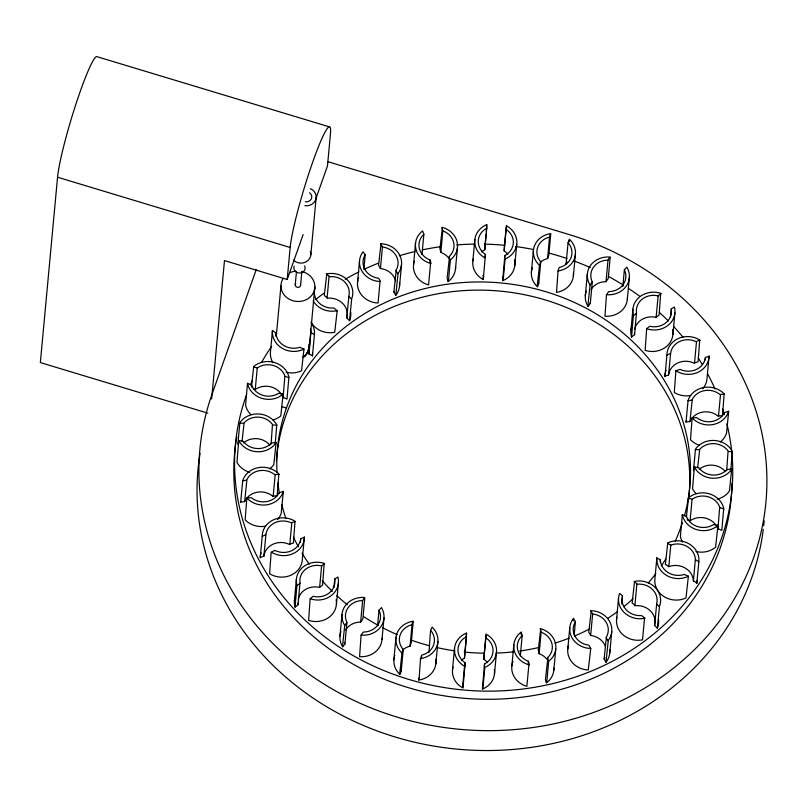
<?xml version="1.0" encoding="UTF-8"?>
<svg xmlns="http://www.w3.org/2000/svg" width="807" height="807" viewBox="0 0 807 807"><rect width="100%" height="100%" fill="white"/><g stroke="black" fill="none" stroke-linecap="round" stroke-linejoin="round"><path stroke-width="1.21" d="M462.986 687.978L465.155 662.809L464.58 662.406A17.552 15.716 5.3 0 1 465.841 636.995L466.456 636.662L466.184 633.172A21.083 18.884 5.3 0 0 454.462 649.07A21.083 18.884 5.3 0 0 464.55 666.239L462.552 687.756A21.083 18.884 5.3 0 1 453.009 667.066M461.271 660.308A17.552 15.716 5.3 0 1 463.843 658.502L464.459 658.169L466.638 633.001M473.305 258.664A21.083 18.884 5.3 0 0 482.838 279.343L483.454 275.903L482.868 275.51M481.567 251.905A17.552 15.716 5.3 0 1 484.139 250.099L484.755 249.767L486.046 234.151M464.973 666.471L465.155 662.809M486.752 228.26L486.127 228.593A17.552 15.716 5.3 0 0 484.866 254.003L485.451 254.397L484.836 257.837A21.083 18.884 5.3 0 1 474.748 240.668A21.083 18.884 5.3 0 1 486.48 224.77L486.752 228.26L484.755 249.767M482.374 689.107L484.553 663.929L485.168 663.606A17.552 15.716 5.3 0 0 486.439 638.196L485.854 637.792L486.47 634.352A21.083 18.884 5.3 0 1 496.557 651.521A21.083 18.884 5.3 0 1 484.825 667.419L482.828 688.926A21.083 18.884 5.3 0 0 494.358 669.477M487.509 662.577A17.552 15.716 5.3 0 0 484.442 659.702L483.857 659.299L484.039 655.637L486.036 634.131M502.67 280.705L504.849 255.526L505.464 255.194A17.552 15.716 5.3 0 0 506.725 229.783L506.14 229.39L506.756 225.95A21.083 18.884 5.3 0 1 516.843 243.119A21.083 18.884 5.3 0 1 505.111 259.017L503.124 280.523A21.083 18.884 5.3 0 0 514.422 259.894M507.795 254.175A17.552 15.716 5.3 0 0 504.728 251.29L504.153 250.896L504.335 247.224L506.322 225.718M484.371 667.601L484.553 663.929M504.668 259.198L504.849 255.526M329.115 126.77L96.487 56.53A66.83 6.587 -73.2 0 0 75.122 106.585A66.83 6.587 -73.2 0 0 57.549 177.227L40.35 362.585L207.853 413.164M211.646 398.971L224.487 260.57L287.201 279.504L303.139 234.575M275.288 443.164L276.751 424.825A21.083 18.884 5.3 0 0 258.785 413.971A21.083 18.884 5.3 0 0 239.861 422.676L237.863 444.193A21.083 18.884 5.3 0 1 238.59 443.204M269.578 468.948A21.083 18.884 5.3 0 0 273.845 464.519L276.095 442.619L271.566 442.902A17.552 15.716 5.3 0 1 243.22 441.247L238.751 440.451L236.955 462.371A21.083 18.884 5.3 0 0 249.716 472.327M242.039 441.227L244.138 422.787A17.552 15.716 5.3 0 1 272.484 424.442L271.091 444.112M272.917 420.003A21.083 18.884 5.3 0 0 280.786 415.898L283.136 394.078L278.657 393.291A17.552 15.716 5.3 0 1 251.602 385.121L247.497 383.315L245.58 405.265A21.083 18.884 5.3 0 0 250.997 414.727M240.647 502.398L242.766 480.458A21.083 18.884 5.3 0 1 258.442 467.606A21.083 18.884 5.3 0 1 278.829 473.971L277.154 495.831L272.625 496.093A17.552 15.716 5.3 0 0 244.914 501.076L244.652 501.672L240.779 501.964M251.461 387.128L253.701 366.499A21.083 18.884 5.3 0 1 274.592 362.535A21.083 18.884 5.3 0 1 288.906 377.131L286.989 399.082L282.884 397.276A17.552 15.716 5.3 0 0 282.5 396.338M244.652 501.672L246.912 479.57A17.552 15.716 5.3 0 1 274.622 474.587L279.141 474.324M253.307 388.913L255.254 389.499L257.251 367.992L257.816 367.599A17.552 15.716 5.3 0 1 284.871 375.769L283.086 397.901M277.608 519.587A21.083 18.884 5.3 0 0 281.209 513.343L283.328 491.413L279.061 492.724A17.552 15.716 5.3 0 1 251.36 497.707L246.831 497.969L245.157 519.829A21.083 18.884 5.3 0 0 265.533 526.194M286.152 372.229A21.083 18.884 5.3 0 0 301.546 370.796L303.977 349.078L299.861 347.282A17.552 15.716 5.3 0 1 275.944 333.15L272.463 330.456L270.426 352.407A21.083 18.884 5.3 0 0 272.958 362.757M275.58 336.075L275.913 332.494M276.297 335.944L280.937 285.829M260.247 557.849L262.235 535.888A21.083 18.884 5.3 0 1 273.583 519.769A21.083 18.884 5.3 0 1 295.009 521.211L293.415 542.99L289.138 544.291A17.552 15.716 5.3 0 0 263.96 555.569L263.879 556.215L260.237 557.395A21.083 18.884 5.3 0 1 261.024 552.724M287.201 279.504L290.167 247.477A66.83 6.587 -73.2 0 1 313.045 161.128A66.83 6.587 -73.2 0 1 330.436 133.962L327.471 166L316.142 197.927M263.879 556.215L265.957 534.063A17.552 15.716 5.3 0 1 291.135 522.785L295.412 521.483M273.149 496.547L275.147 475.041M295.241 284.75L296.482 271.384M271.192 551.958L269.599 573.737A21.083 18.884 5.3 0 0 291.014 575.179A21.083 18.884 5.3 0 0 302.363 559.059L304.36 537.099L300.729 538.733L300.638 539.379A17.552 15.716 5.3 0 1 275.459 550.656L274.824 550.334L271.596 552.23A21.083 18.884 5.3 0 0 293.012 553.673A21.083 18.884 5.3 0 0 304.36 537.553L304.36 537.099M300.597 285.153L301.838 271.798M310.826 254.83L316.152 197.503M289.784 544.614L291.771 523.107M309.394 344.085C309.949 349.31 307.225 354.566 302.807 357.35C306.781 354.838 309.404 350.329 309.474 345.618L314.881 286.737M312.48 353.274A21.083 18.884 5.3 0 1 312.47 355.645L308.97 354.051L310.947 331.889A17.552 15.716 5.3 0 0 310.443 328.953M312.42 356.089L314.468 334.138A21.083 18.884 5.3 0 0 311.26 322.76M294.394 600.812L296.391 579.305M300.396 542.314L300.729 538.733M324.636 563.508L321.62 565.929L320.914 565.768A17.552 15.716 5.3 0 0 299.972 582.573L298.086 604.725L295.059 607.146L296.926 585.206A21.083 18.884 5.3 0 1 303.18 566.907A21.083 18.884 5.3 0 1 324.172 563.336L322.639 585.014L319.622 587.435L318.916 587.274A17.552 15.716 5.3 0 0 298.227 599.167M346.768 317.938L346.929 317.302A17.552 15.716 5.3 0 0 327.783 298.166L324.303 295.493L326.774 273.876A21.083 18.884 5.3 0 1 347.292 279.858A21.083 18.884 5.3 0 1 351.701 298.772L349.532 320.692L346.768 317.938L348.927 295.796A17.552 15.716 5.3 0 0 329.781 276.66L326.29 273.977M327.067 298.247L329.054 276.74M310.16 598.733L310.624 598.895A21.083 18.884 5.3 0 0 331.616 595.324A21.083 18.884 5.3 0 0 337.871 577.035L334.723 579.023L334.824 579.668A17.552 15.716 5.3 0 1 313.893 596.474L313.187 596.302L310.16 598.733L308.627 620.401A21.083 18.884 5.3 0 0 336.146 599.702M314.236 292.8A17.552 15.716 5.3 0 0 333.715 308.002L337.195 310.685L334.723 332.302A21.083 18.884 5.3 0 1 311.159 322.386M319.622 587.435L321.62 565.929M357.551 282.117L359.549 260.611M333.947 587.385L334.723 579.023M363.866 269.074L365.198 254.74L363.019 251.804A21.083 18.884 5.3 0 0 361.839 271.001A21.083 18.884 5.3 0 0 380.036 281.512L378.049 303.018A21.083 18.884 5.3 0 1 357.945 279.777M336.408 604.443L338.405 582.936M339.949 636.198L341.946 614.692M340.947 631.568A21.083 18.884 5.3 0 0 342.481 646.548L344.73 625.435L346.929 622.379L346.647 621.773A17.552 15.716 5.3 0 1 361.909 600.59L362.636 600.579L364.34 597.473A21.083 18.884 5.3 0 0 345.204 605.825A21.083 18.884 5.3 0 0 344.478 625.042L344.73 625.435M395.622 280.886A17.552 15.716 5.3 0 0 381.146 268.62L380.43 268.529L378.544 265.241L381.035 243.734A21.083 18.884 5.3 0 1 399.233 254.255A21.083 18.884 5.3 0 1 398.053 273.442L395.773 295.312L393.887 292.013L396.227 269.942A17.552 15.716 5.3 0 0 383.143 247.113L382.427 247.023L380.541 243.734M342.733 646.942L344.932 643.885L346.929 622.379M380.43 268.529L382.427 247.023M345.628 629.924A17.552 15.716 5.3 0 1 359.912 622.096L360.638 622.096L362.636 600.579M361.092 635.099L361.586 635.149A21.083 18.884 5.3 0 0 380.722 626.807A21.083 18.884 5.3 0 0 381.459 607.59L378.997 610.253L379.29 610.859A17.552 15.716 5.3 0 1 364.018 632.042L363.291 632.042L361.092 635.099L359.589 656.666A21.083 18.884 5.3 0 0 382.044 638.256M360.638 622.096L362.847 619.04L364.835 597.533M399.536 286.142L401.533 264.635M377.565 625.788L378.997 610.253M413.527 264.716L415.524 243.21M381.993 639.437L383.991 617.93M421.98 254.598L423.867 234.282L422.596 230.953A21.083 18.884 5.3 0 0 415.918 249.121A21.083 18.884 5.3 0 0 430.565 263.455L428.567 284.962A21.083 18.884 5.3 0 1 414.284 261.236M429.939 262.356L430.161 259.975L429.485 259.713A17.552 15.716 5.3 0 1 423.372 234.746L423.867 234.282M393.856 659.995L395.965 637.308M394.169 657.644A21.083 18.884 5.3 0 0 399.657 674.188L402.007 653.004L403.238 649.524L402.784 648.999A17.552 15.716 5.3 0 1 411.348 624.88L412.034 624.709L412.781 621.299A21.083 18.884 5.3 0 0 396.802 633.848A21.083 18.884 5.3 0 0 401.644 652.681L402.007 653.004M449.025 258.381A17.552 15.716 5.3 0 0 441.5 252.631L440.834 252.379L439.946 248.778L442.428 227.392A21.083 18.884 5.3 0 1 457.065 241.717A21.083 18.884 5.3 0 1 450.387 259.884L448.389 281.391A21.083 18.884 5.3 0 0 455.562 266.764M400.01 674.511L401.24 671.031L403.238 649.524M440.834 252.379L442.821 230.873L441.943 227.271M402.794 649.817A17.552 15.716 5.3 0 1 409.351 646.387L410.047 646.215L412.034 624.709M413.275 621.229L411.277 642.735L410.047 646.215M448.006 281.673L447.118 278.072L449.62 256.091A17.552 15.716 5.3 0 0 443.497 231.125L442.821 230.873M455.471 269.135L457.458 247.628M435.78 659.279A21.083 18.884 5.3 0 1 419.004 680.039L420.518 658.593L421.748 655.113L422.444 654.941A17.552 15.716 5.3 0 0 430.999 630.822L430.555 630.297L432.138 627.14A21.083 18.884 5.3 0 1 436.98 645.973A21.083 18.884 5.3 0 1 421.002 658.522L420.518 658.593M421.415 658.694L421.637 656.303M430.555 630.297L429.001 652.328M472.852 260.994L474.849 239.487M435.82 664.02L437.929 641.333M486.268 231.76L486.934 224.588M483.272 279.575L485.451 254.397M452.566 669.396L454.563 647.89M464.459 658.169L466.456 636.662M504.153 250.896L506.14 229.39M514.745 265.806L516.742 244.299M483.857 659.299L485.854 637.792M531.379 272.363L533.488 249.676M494.459 674.208L496.456 652.702M532.327 267.722A21.083 18.884 5.3 0 0 537.169 286.556L539.52 265.372L540.751 261.892L540.307 261.367A17.552 15.716 5.3 0 1 548.861 237.258L549.557 237.076L550.303 233.667A21.083 18.884 5.3 0 0 534.325 246.216A21.083 18.884 5.3 0 0 539.167 265.049L539.52 265.372M537.523 286.878L538.753 283.398L540.751 261.892M540.307 262.184A17.552 15.716 5.3 0 1 546.864 258.765L547.56 258.583L549.557 237.076M547.56 258.583L548.79 255.103L550.788 233.596M511.85 666.068L513.837 644.561M521.08 634.413L520.918 632.305A21.083 18.884 5.3 0 0 514.241 650.472A21.083 18.884 5.3 0 0 528.878 664.807L526.88 686.313A21.083 18.884 5.3 0 1 513.01 661.468M520.303 655.94L522.19 635.634L521.302 632.032M558.03 270.96L558.525 270.9A21.083 18.884 5.3 0 0 574.503 258.351A21.083 18.884 5.3 0 0 569.651 239.508L568.067 242.665L568.511 243.189A17.552 15.716 5.3 0 1 559.957 267.309L559.261 267.48L558.03 270.96L556.527 292.406A21.083 18.884 5.3 0 0 573.434 272.837M528.252 663.707L528.474 661.316L527.808 661.064A17.552 15.716 5.3 0 1 521.685 636.098L522.19 635.634M568.067 242.665L566.07 264.182L566.897 261.861M569.076 241.575L569.298 239.195M547.348 659.733A17.552 15.716 5.3 0 0 539.822 653.983L539.147 653.731L538.269 650.129L540.74 628.734A21.083 18.884 5.3 0 1 555.387 643.068A21.083 18.884 5.3 0 1 548.699 661.236L546.712 682.742A21.083 18.884 5.3 0 0 553.874 668.115M573.343 276.387L575.452 253.701M539.147 653.731L541.144 632.224L540.256 628.613M546.329 683.025L545.441 679.413L547.933 657.443A17.552 15.716 5.3 0 0 541.82 632.476L541.144 632.224M585.317 295.765L587.314 274.259M553.784 670.486L555.781 648.979M586.316 291.135A21.083 18.884 5.3 0 0 587.849 306.115L590.099 284.992L592.298 281.936L592.015 281.33A17.552 15.716 5.3 0 1 607.278 260.147L608.004 260.147L609.719 257.04A21.083 18.884 5.3 0 0 590.573 265.382A21.083 18.884 5.3 0 0 589.846 284.599L590.099 284.992M588.101 306.499L590.31 303.442L592.298 281.936M567.775 649.06L569.772 627.553M573.313 620.775L573.535 618.384L575.421 621.683L574.201 634.827M590.996 289.491A17.552 15.716 5.3 0 1 605.29 281.663L606.017 281.653L608.004 260.147M606.461 294.666L606.955 294.716A21.083 18.884 5.3 0 0 626.101 286.374A21.083 18.884 5.3 0 0 626.827 267.147L624.376 269.82L624.658 270.416A17.552 15.716 5.3 0 1 609.396 291.599L608.67 291.609L606.461 294.666L604.968 316.223A21.083 18.884 5.3 0 0 627.412 297.813M606.017 281.653L608.216 278.597L610.213 257.09M605.573 646.871A17.552 15.716 5.3 0 0 591.38 635.563L590.653 635.472L588.767 632.174L591.259 610.677A21.083 18.884 5.3 0 1 609.467 621.188A21.083 18.884 5.3 0 1 608.286 640.385L605.996 662.254L604.11 658.956L606.45 636.884A17.552 15.716 5.3 0 0 593.377 614.056L592.651 613.966L590.764 610.667M622.822 286.546L624.376 269.82M590.653 635.472L592.651 613.966M575.421 621.683L575.078 622.247A17.552 15.716 5.3 0 0 588.162 645.075L588.878 645.166L590.764 648.465L588.273 669.961A21.083 18.884 5.3 0 1 568.491 645.57M627.362 299.004L629.359 277.497M630.903 330.759L632.89 309.252M661.145 293.455L658.119 295.887L657.412 295.725A17.552 15.716 5.3 0 0 636.481 312.521L634.584 334.673L631.568 337.104L633.424 315.164A21.083 18.884 5.3 0 1 639.679 296.865A21.083 18.884 5.3 0 1 660.681 293.294L659.148 314.972L656.121 317.393L655.415 317.232A17.552 15.716 5.3 0 0 634.726 329.115M609.759 653.085L611.756 631.578M616.548 619.554L618.545 598.048M646.669 328.681L647.133 328.853A21.083 18.884 5.3 0 0 668.125 325.282A21.083 18.884 5.3 0 0 674.38 306.983L671.222 308.98L671.333 309.626A17.552 15.716 5.3 0 1 650.392 326.421L649.685 326.26L646.669 328.681L645.136 350.359A21.083 18.884 5.3 0 0 672.655 329.66M621.763 604.13L622.54 595.768L619.605 593.417A21.083 18.884 5.3 0 0 624.013 612.331A21.083 18.884 5.3 0 0 644.531 618.323L642.533 639.83A21.083 18.884 5.3 0 1 616.921 617.204M656.121 317.393L658.119 295.887M655.052 622.883A17.552 15.716 5.3 0 0 635.593 605.694L632.113 603.021L634.584 581.393A21.083 18.884 5.3 0 1 655.102 587.385A21.083 18.884 5.3 0 1 659.511 606.299L657.342 628.219L654.578 625.465L656.737 603.323A17.552 15.716 5.3 0 0 637.591 584.187L634.1 581.504M634.877 605.775L636.864 584.268M664.948 376.597L666.945 354.636A21.083 18.884 5.3 0 1 678.294 338.516A21.083 18.884 5.3 0 1 699.709 339.969L698.116 361.738L693.849 363.049A17.552 15.716 5.3 0 0 668.67 374.327L668.579 374.973L664.948 376.153A21.083 18.884 5.3 0 1 665.412 372.622M670.446 317.343L671.222 308.98M668.579 374.973L670.667 352.81A17.552 15.716 5.3 0 1 695.846 341.543L700.113 340.231M672.917 334.401L674.914 312.884M656.878 557.607L654.84 579.557A21.083 18.884 5.3 0 0 664.524 596.908A21.083 18.884 5.3 0 0 685.97 597.957L688.391 576.228L684.275 574.433A17.552 15.716 5.3 0 1 660.358 560.3L660.338 559.654L656.837 558.051A21.083 18.884 5.3 0 0 666.521 575.401A21.083 18.884 5.3 0 0 687.957 576.45L688.391 576.228M675.893 370.706L676.296 370.978A21.083 18.884 5.3 0 0 697.712 372.42A21.083 18.884 5.3 0 0 709.071 356.301L705.429 357.481L705.348 358.126A17.552 15.716 5.3 0 1 680.17 369.404L675.893 370.706L674.299 392.484A21.083 18.884 5.3 0 0 690.762 395.48M660.116 562.035L660.338 559.654M665.331 564.628L667.762 542.899A21.083 18.884 5.3 0 1 689.198 543.948A21.083 18.884 5.3 0 1 698.882 561.289L696.844 583.239L693.364 580.556A17.552 15.716 5.3 0 0 669.447 566.423L668.781 566.665L665.765 564.406M668.781 566.665L670.778 545.159L671.444 544.917A17.552 15.716 5.3 0 1 695.362 559.049L693.395 581.201M685.98 422.293L688.099 400.353A21.083 18.884 5.3 0 1 703.775 387.501A21.083 18.884 5.3 0 1 724.151 393.866L722.477 415.726L717.948 415.988A17.552 15.716 5.3 0 0 690.247 420.972L689.975 421.577L686.101 421.859A21.083 18.884 5.3 0 1 686.515 420.74M694.484 363.362L696.481 341.855M689.975 421.577L692.235 399.465A17.552 15.716 5.3 0 1 719.945 394.482L724.474 394.22M695.987 551.514A21.083 18.884 5.3 0 0 715.607 547.196L717.958 525.377L713.479 524.59A17.552 15.716 5.3 0 1 686.424 516.419L682.318 514.614L680.402 536.564A21.083 18.884 5.3 0 0 682.682 542.153M720.207 442.014A21.083 18.884 5.3 0 0 726.542 433.238L728.66 411.308L724.393 412.619A17.552 15.716 5.3 0 1 696.683 417.602L692.154 417.875L690.479 439.724A21.083 18.884 5.3 0 0 699.134 445.192M686.394 517.237L688.522 497.808A21.083 18.884 5.3 0 1 709.414 493.834A21.083 18.884 5.3 0 1 723.728 508.44L721.811 530.381L717.705 528.575A17.552 15.716 5.3 0 0 716.878 526.729M730.779 470.854L732.353 451.335A21.083 18.884 5.3 0 0 714.387 440.481A21.083 18.884 5.3 0 0 695.463 449.186L693.465 470.693M717.07 499.18A21.083 18.884 5.3 0 0 729.447 491.019L731.687 469.129L727.168 469.402A17.552 15.716 5.3 0 1 698.822 467.757L694.353 466.95L692.557 488.871A21.083 18.884 5.3 0 0 696.36 493.773M687.15 519.92L690.076 520.797L692.073 499.291L692.648 498.897A17.552 15.716 5.3 0 1 719.703 507.068L717.907 529.21M705.207 359.872L705.429 357.481M697.641 467.727L699.74 449.287A17.552 15.716 5.3 0 1 728.085 450.942L726.693 470.622M709.06 355.857L707.073 377.807A21.083 18.884 5.3 0 1 702.756 388.752M718.482 416.442L720.469 394.936M272.463 330.456L272.423 330.9A21.083 18.884 5.3 0 0 282.107 348.251A21.083 18.884 5.3 0 0 303.543 349.29L303.977 349.078M696.844 583.239L696.885 582.795A21.083 18.884 5.3 0 0 696.895 580.425M314.73 288.24L314.569 288.866A17.552 15.716 5.3 0 0 314.377 289.844M622.54 595.768L622.379 596.393A17.552 15.716 5.3 0 0 641.525 615.529L645.005 618.212M654.578 625.465L654.739 624.83A17.552 15.716 5.3 0 0 654.931 623.861M283.328 491.413L283.207 491.836A21.083 18.884 5.3 0 1 267.531 504.688A21.083 18.884 5.3 0 1 247.144 498.322L246.831 497.969M728.66 411.308L728.529 411.731A21.083 18.884 5.3 0 1 712.853 424.583A21.083 18.884 5.3 0 1 692.477 418.218L692.154 417.875M256.192 269.74L212.11 393.987A284.246 254.609 5.3 0 0 397.256 717.161A284.246 254.609 5.3 0 0 753.688 557.536A284.246 254.609 5.3 0 0 568.542 234.363L327.834 161.672M418.52 680.099L419.337 677.779M349.532 320.692L349.703 320.278A21.083 18.884 5.3 0 0 350.692 312.097M657.342 628.219L657.513 627.806A21.083 18.884 5.3 0 0 658.502 619.625M365.198 254.74L364.855 255.305A17.552 15.716 5.3 0 0 377.928 278.133L378.654 278.223L380.541 281.522M393.887 292.013L394.23 291.448M604.11 658.956L604.453 658.391A17.552 15.716 5.3 0 0 604.917 657.503M276.095 442.619L275.843 443.003A21.083 18.884 5.3 0 1 256.919 451.708A21.083 18.884 5.3 0 1 238.953 440.864L238.751 440.451M731.687 469.129L731.445 469.513A21.083 18.884 5.3 0 1 712.51 478.218A21.083 18.884 5.3 0 1 694.555 467.364L694.353 466.95M395.773 295.312L396.066 294.959A21.083 18.884 5.3 0 0 399.505 282.591M573.535 618.384L573.242 618.747A21.083 18.884 5.3 0 0 572.072 637.944A21.083 18.884 5.3 0 0 590.27 648.455L590.764 648.465M605.996 662.254L606.289 661.891A21.083 18.884 5.3 0 0 609.729 649.524M283.136 394.078L282.783 394.391A21.083 18.884 5.3 0 1 261.882 398.355A21.083 18.884 5.3 0 1 247.578 383.759L247.497 383.315M717.958 525.377L717.605 525.69A21.083 18.884 5.3 0 1 696.713 529.654A21.083 18.884 5.3 0 1 682.399 515.058L682.318 514.614M297.057 585.64L300.073 583.219M633.566 315.598L636.582 313.166M255.254 389.499L255.829 389.105A17.552 15.716 5.3 0 1 281.542 394.542M690.076 520.797L690.651 520.404A17.552 15.716 5.3 0 1 715.799 524.984M502.852 277.033L503.467 276.7M482.556 685.446L483.181 685.113M262.235 536.342L265.876 534.708M666.945 355.09L670.577 353.456M337.195 310.685L336.721 310.796A21.083 18.884 5.3 0 1 313.146 300.88M242.645 480.891L246.639 480.165M687.967 400.786L691.972 400.06M239.608 423.06L243.704 423.302M272.867 424.996L276.952 425.239M695.21 449.57L699.306 449.802M728.469 451.506L732.554 451.738M57.549 177.227L290.167 247.477M253.348 366.812L257.251 367.992M285.083 376.395L288.987 377.575M688.169 498.111L692.073 499.291M719.905 507.694L723.808 508.874M281.734 406.627L286.475 408.06M310.967 332.545L314.417 334.582M667.328 543.121L670.778 545.159M695.382 559.695L698.832 561.733M462.582 683.912L463.168 684.316M348.755 296.421L351.519 299.185M656.575 603.949L659.329 606.713M538.309 282.884L538.753 283.398M400.797 670.506L401.24 671.031M395.884 270.506L397.77 273.805M606.107 637.449L607.994 640.748M590.018 302.837L590.31 303.442M344.932 643.885L344.65 643.28A17.552 15.716 5.3 0 1 344.276 642.342M631.568 337.104L631.437 336.67A21.083 18.884 5.3 0 1 631.568 327.269M295.059 607.146L294.928 606.713A21.083 18.884 5.3 0 1 295.069 597.311M449.116 256.565L450.003 260.167M547.439 657.907L548.316 661.508M430.161 259.975L431.039 263.576M528.474 661.316L529.362 664.928M634.584 334.673L634.484 334.027A17.552 15.716 5.3 0 1 634.393 333.039M298.086 604.725L297.975 604.08A17.552 15.716 5.3 0 1 297.894 603.091M309.404 344.851L309.474 345.618M308.97 354.051L308.95 353.395A17.552 15.716 5.3 0 0 308.143 349.502M665.735 371.472A21.083 18.884 5.3 0 1 666.128 370.352M699.215 469.361A17.552 15.716 5.3 0 1 725.453 471.631M358.268 278.627A21.083 18.884 5.3 0 1 358.661 277.507M243.623 442.861A17.552 15.716 5.3 0 1 269.851 445.131M394.452 656.484A21.083 18.884 5.3 0 1 394.805 655.355M301.979 271.576A16.987 15.212 5.3 0 1 313.913 291.64A16.987 15.212 5.3 0 1 290.742 299.952A16.987 15.212 5.3 0 1 283.297 278.274M289.572 272.877A16.987 15.212 5.3 0 1 295.13 271.213M309.323 343.863A16.987 15.212 5.3 0 1 303.23 357.128M303.291 357.41A17.048 14.516 10.5 0 0 305.379 355.716L307.891 352.266A17.048 15.726 0.2 0 0 309.384 344.246M304.653 265.937A5.669 5.074 5.3 0 1 299.78 273.028A5.669 5.074 5.3 0 1 294.141 266.219M300.527 284.407A2.683 2.411 5.3 0 1 297.41 287.312A2.683 2.411 5.3 0 1 295.755 283.489M309.485 192.752A5.669 5.074 5.3 0 1 311.341 198.784A5.669 5.074 5.3 0 1 305.318 201.78M310.352 251.461A10.077 9.018 5.3 0 1 305.924 261.952A10.077 9.018 5.3 0 1 293.455 260.157M310.372 188.667A10.077 9.018 5.3 0 1 315.769 199.45A10.077 9.018 5.3 0 1 304.854 205.704M276.408 460.817A207.046 185.449 5.3 0 1 500.542 291.156A207.046 185.449 5.3 0 1 688.502 499.977M731.969 483.222A249.302 223.307 5.3 0 1 462.058 698.095A249.302 223.307 5.3 0 1 236.774 436.9M277.013 472.478A207.046 185.449 5.3 0 1 503.891 283.257A207.046 185.449 5.3 0 1 684.467 515.824M682.46 522.553A207.046 185.449 5.3 0 1 675.227 541.144M665.805 558.898A207.046 185.449 5.3 0 1 661.326 565.919M655.778 573.706A207.046 185.449 5.3 0 1 648.233 583.058M633.031 598.723A207.046 185.449 5.3 0 1 623.75 606.723M616.921 611.988A207.046 185.449 5.3 0 1 607.772 618.354M589.413 629.046A207.046 185.449 5.3 0 1 574.453 636.027M569.106 638.196A207.046 185.449 5.3 0 1 554.893 643.159M539.157 647.416A207.046 185.449 5.3 0 1 519.567 651.047M513.736 651.784A207.046 185.449 5.3 0 1 496.113 653.095M484.301 653.216A207.046 185.449 5.3 0 1 464.247 652.036M454.855 650.876A207.046 185.449 5.3 0 1 437.434 647.678M429.415 645.731A207.046 185.449 5.3 0 1 411.419 640.213M397.236 634.665A207.046 185.449 5.3 0 1 382.498 627.664M378.402 625.475A207.046 185.449 5.3 0 1 363.543 616.538M347.252 604.655A207.046 185.449 5.3 0 1 336.832 595.687M332.333 591.4A207.046 185.449 5.3 0 1 322.134 580.626M309.273 564.285A207.046 185.449 5.3 0 1 302.01 553.108M298.408 546.833A207.046 185.449 5.3 0 1 293.496 537.22M285.9 518.477A207.046 185.449 5.3 0 1 281.885 504.879M279.424 493.39A207.046 185.449 5.3 0 1 277.89 482.959M731.818 452.838A249.302 223.307 5.3 0 1 455.673 689.178A249.302 223.307 5.3 0 1 246.549 394.774M250.412 384.899A249.302 223.307 5.3 0 1 252.298 380.571M261.418 362.615A249.302 223.307 5.3 0 1 271.606 346.465M315.527 299.629A249.302 223.307 5.3 0 1 324.374 292.87M345.265 279.252A249.302 223.307 5.3 0 1 358.974 271.848M364.229 269.296A249.302 223.307 5.3 0 1 378.19 263.213M399.324 255.769A249.302 223.307 5.3 0 1 415.363 251.431M422.343 249.867A249.302 223.307 5.3 0 1 439.986 246.771M456.671 244.935A249.302 223.307 5.3 0 1 474.677 244.087M484.311 244.118A249.302 223.307 5.3 0 1 504.748 245.298M515.522 246.528A249.302 223.307 5.3 0 1 533.336 249.504M548.558 253.015A249.302 223.307 5.3 0 1 566.948 258.492M573.716 260.873A249.302 223.307 5.3 0 1 590.31 267.571M608.417 276.438A249.302 223.307 5.3 0 1 623.71 285.335M628.643 288.513A249.302 223.307 5.3 0 1 640.143 296.572M659.329 312.359A249.302 223.307 5.3 0 1 668.337 320.984M673.492 326.361A249.302 223.307 5.3 0 1 683.247 337.518M698.398 358.247A249.302 223.307 5.3 0 1 702.251 364.431M707.638 373.883A249.302 223.307 5.3 0 1 715.022 389.004M722.679 409.038A249.302 223.307 5.3 0 1 724.434 414.707M726.895 423.846A249.302 223.307 5.3 0 1 731.586 450.508M763.271 529.392A284.246 254.609 5.3 0 1 444.415 747.686A284.246 254.609 5.3 0 1 200.075 453.413M764.189 520.808A284.246 254.609 5.3 0 1 763.704 525.72"/></g></svg>
